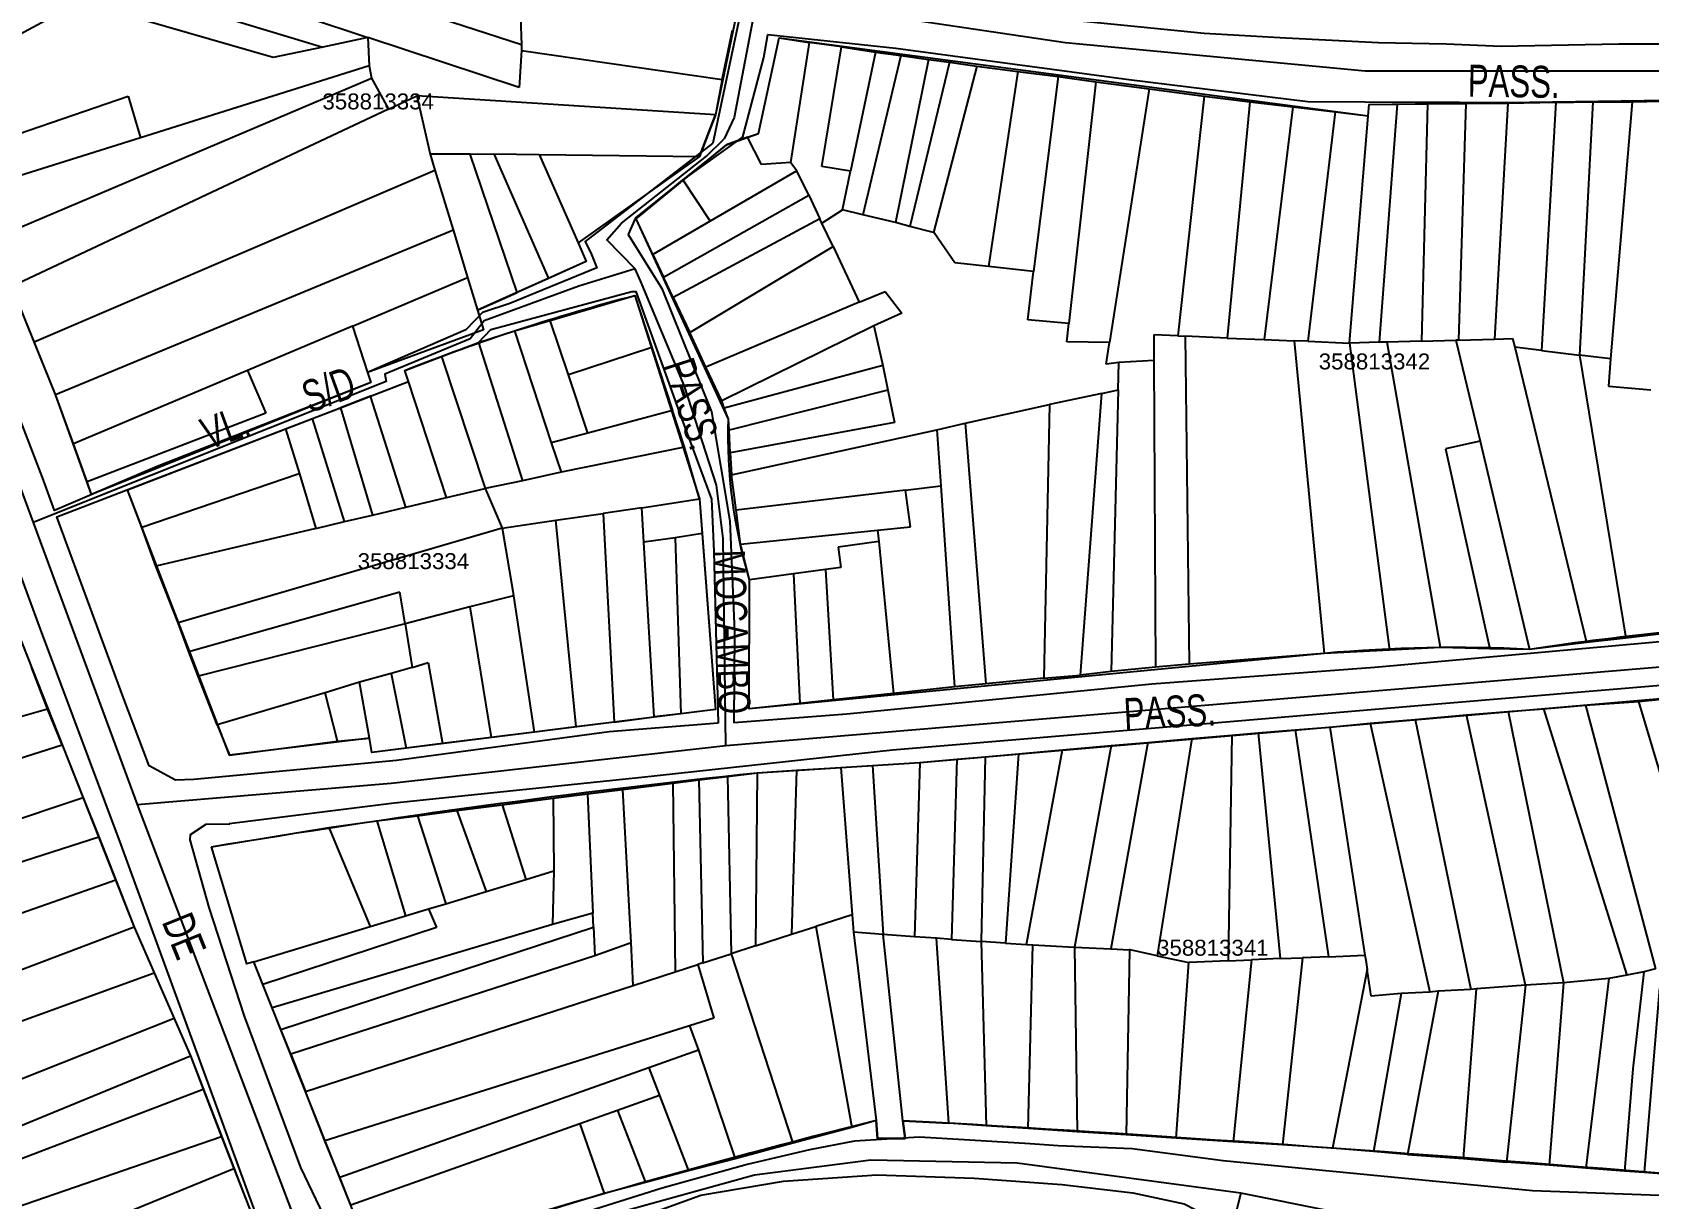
# Model space of a CAD drawing. Extents: x 201512 to 203323, y 4836571 to 4838029.
# Drawn here: x 202407.1 to 202609.8, y 4837665.1 to 4837811.4 of the extents above; entities that cross this region are included whole.
import ezdxf

# ---------------------------------------------------------------- set-up
doc = ezdxf.new("R2010")
doc.units = 0
doc.header["$LTSCALE"] = 1.5
doc.header["$MEASUREMENT"] = 0
for name, color, linetype in [('CD-MALHA-LOTES', 40, 'CONTINUOUS'), ('CD_TXT_QUADRA', 7, 'CONTINUOUS'), ('RU-QUADRAS', 6, 'CONTINUOUS'), ('SV-EIXO-RUA-N-PAV', 6, 'CONTINUOUS'), ('SV-EIXO-RUA-PAV', 20, 'CONTINUOUS'), ('SV-RUA-NAO-PAV-S-GUIA-C-GUIA', 7, 'CONTINUOUS'), ('SV-RUA-PAVIM-S-GUIA-C-GUIA', 7, 'CONTINUOUS'), ('SV-TXT-RUA-N-PAV-S-GUIA-C-GUIA', 7, 'CONTINUOUS'), ('SV-TXT-RUA-PAV-S-GUIA-C-GUIA', 7, 'CONTINUOUS')]:
    doc.layers.add(name, color=color, linetype=linetype)
doc.styles.add('ARIAL', font='arial.ttf')
doc.styles.add('MONOTXT', font='arial.ttf', dxfattribs={"height": 0.2})

msp = doc.modelspace()

# ---------------------------------------------------------------- linework, layer by layer
at = {"layer": 'CD-MALHA-LOTES', "linetype": 'Continuous'}
for p, q in [((202468.41, 4837809.82), (202420.22, 4837825.47)), ((202418.24, 4837821.02), (202449.12, 4837810.75)), ((202416.64, 4837817.66), (202443.51, 4837809.52)), ((202437.26, 4837808.22), (202413.04, 4837815.2)), ((202468.28, 4837813.26), (202468.41, 4837809.82)), ((202449.12, 4837810.75), (202443.51, 4837809.52)), ((202468.11, 4837804.45), (202449.12, 4837810.75)), ((202449.12, 4837810.75), (202449.3, 4837807.19)), ((202493.59, 4837805.48), (202494.87, 4837811.65)), ((202498.11, 4837798.71), (202500.7, 4837810.69)), ((202500.7, 4837810.69), (202504.5, 4837810.12)), ((202443.51, 4837809.52), (202437.26, 4837808.22)), ((202468.41, 4837809.11), (202468.11, 4837804.45)), ((202468.41, 4837809.82), (202468.41, 4837809.11)), ((202468.41, 4837809.11), (202493.59, 4837805.48)), ((202504.5, 4837810.12), (202502.12, 4837795.07)), ((202508.55, 4837809.56), (202504.5, 4837810.12)), ((202506.05, 4837794.54), (202508.55, 4837809.56)), ((202508.55, 4837809.56), (202512.78, 4837808.9)), ((202512.78, 4837808.9), (202509.66, 4837793.98)), ((202512.78, 4837808.9), (202515.96, 4837808.49)), ((202449.3, 4837807.19), (202420.64, 4837798.17)), ((202449.3, 4837807.19), (202449.6, 4837805.65)), ((202515.96, 4837808.49), (202511.23, 4837788.5)), ((202519.43, 4837807.99), (202515.32, 4837787.52)), ((202515.96, 4837808.49), (202519.43, 4837807.99)), ((202522.1, 4837807.66), (202517.09, 4837787.02)), ((202519.43, 4837807.99), (202522.1, 4837807.66)), ((202525.5, 4837807.14), (202520.06, 4837786.27)), ((202522.1, 4837807.66), (202525.5, 4837807.14)), ((202525.5, 4837807.14), (202530.66, 4837806.49)), ((202402.06, 4837785.48), (202449.6, 4837805.65)), ((202449.6, 4837805.65), (202451.71, 4837801.74)), ((202493.59, 4837805.48), (202492.74, 4837801.05)), ((202530.66, 4837806.49), (202526.96, 4837782)), ((202530.66, 4837806.49), (202535.7, 4837805.83)), ((202535.7, 4837805.83), (202532.6, 4837781.38)), ((202535.7, 4837805.83), (202540.43, 4837805.19)), ((202540.43, 4837805.19), (202537.06, 4837774.86)), ((202540.43, 4837805.19), (202547.1, 4837804.29)), ((202397.76, 4837796.07), (202419.06, 4837803.4)), ((202419.06, 4837803.4), (202420.64, 4837798.17)), ((202451.71, 4837801.74), (202455.28, 4837803.42)), ((202492.74, 4837801.05), (202455.28, 4837803.42)), ((202455.28, 4837803.42), (202456.94, 4837796.11)), ((202547.1, 4837804.29), (202542.14, 4837772.47)), ((202547.1, 4837804.29), (202554.01, 4837803.38)), ((202554.01, 4837803.38), (202550.73, 4837773.32)), ((202554.01, 4837803.38), (202559.75, 4837802.69)), ((202559.75, 4837802.69), (202556.91, 4837773.04)), ((202559.75, 4837802.69), (202565.14, 4837802.04)), ((202582.01, 4837802.42), (202586.82, 4837802.48)), ((202586.82, 4837802.48), (202585.93, 4837772.79)), ((202586.82, 4837802.48), (202592.09, 4837802.51)), ((202592.09, 4837802.51), (202590.41, 4837772.9)), ((202592.09, 4837802.51), (202598.1, 4837802.63)), ((202598.1, 4837802.63), (202596.34, 4837771.5)), ((202598.1, 4837802.63), (202602.75, 4837802.69)), ((202602.75, 4837802.69), (202601.09, 4837770.91)), ((202602.75, 4837802.69), (202607.69, 4837802.68)), ((202607.69, 4837802.68), (202604.99, 4837770.43)), ((202607.69, 4837802.68), (202613.22, 4837802.81)), ((202451.71, 4837801.74), (202404.49, 4837779.52)), ((202490.72, 4837795.8), (202492.74, 4837801.05)), ((202565.14, 4837802.04), (202561.55, 4837772.86)), ((202565.14, 4837802.04), (202570.44, 4837801.4)), ((202570.44, 4837801.4), (202567, 4837772.65)), ((202570.44, 4837801.4), (202574.57, 4837800.91)), ((202572.23, 4837772.41), (202574.57, 4837800.91)), ((202574.57, 4837800.91), (202574.7, 4837802.32)), ((202574.7, 4837802.32), (202578.24, 4837802.37)), ((202578.24, 4837802.37), (202575.95, 4837772.54)), ((202578.24, 4837802.37), (202582.01, 4837802.42)), ((202582.01, 4837802.42), (202581.27, 4837772.66)), ((202496.73, 4837798.22), (202498.11, 4837798.71)), ((202420.64, 4837798.17), (202399.57, 4837791.54)), ((202494.11, 4837797.29), (202488.65, 4837792.9)), ((202496.73, 4837798.22), (202494.11, 4837797.29)), ((202498.5, 4837794.82), (202496.73, 4837798.22)), ((202461.98, 4837796.1), (202456.94, 4837796.11)), ((202456.94, 4837796.11), (202457.53, 4837794.11)), ((202461.98, 4837796.1), (202464.94, 4837796.13)), ((202467.85, 4837778.75), (202461.98, 4837796.1)), ((202464.94, 4837796.13), (202470.63, 4837796.06)), ((202464.94, 4837796.13), (202471.78, 4837780.51)), ((202470.63, 4837796.06), (202490.72, 4837795.8)), ((202470.63, 4837796.06), (202475.5, 4837784.98)), ((202490.72, 4837795.8), (202475.5, 4837784.98)), ((202502.12, 4837795.07), (202498.5, 4837794.82)), ((202502.93, 4837794.03), (202502.12, 4837795.07)), ((202509.66, 4837793.98), (202506.05, 4837794.54)), ((202407.3, 4837772.55), (202457.53, 4837794.11)), ((202457.53, 4837794.11), (202459.82, 4837786.6)), ((202482.8, 4837787.98), (202488.65, 4837792.9)), ((202488.65, 4837792.9), (202492.07, 4837787.71)), ((202502.93, 4837794.03), (202492.07, 4837787.71)), ((202504.43, 4837790.95), (202502.93, 4837794.03)), ((202508.65, 4837789.12), (202509.66, 4837793.98)), ((202486.23, 4837780.69), (202504.43, 4837790.95)), ((202504.43, 4837790.95), (202505.81, 4837787.99)), ((202506.06, 4837787.45), (202508.65, 4837789.12)), ((202511.23, 4837788.5), (202508.65, 4837789.12)), ((202515.32, 4837787.52), (202511.23, 4837788.5)), ((202409.96, 4837765.95), (202459.45, 4837786.44)), ((202459.45, 4837786.44), (202459.82, 4837786.6)), ((202459.82, 4837786.6), (202461.64, 4837780.63)), ((202484.87, 4837783.51), (202482.8, 4837787.98)), ((202492.07, 4837787.71), (202484.87, 4837783.51)), ((202505.81, 4837787.99), (202487.44, 4837778.12)), ((202506.06, 4837787.45), (202505.81, 4837787.99)), ((202507.49, 4837784.52), (202506.06, 4837787.45)), ((202517.09, 4837787.02), (202515.32, 4837787.52)), ((202520.06, 4837786.27), (202517.09, 4837787.02)), ((202520.17, 4837786.24), (202520.06, 4837786.27)), ((202475.5, 4837784.98), (202476.52, 4837782.65)), ((202489.52, 4837773.72), (202507.49, 4837784.52)), ((202507.49, 4837784.52), (202510.76, 4837777.55)), ((202522.73, 4837782.48), (202520.17, 4837786.24)), ((202476.52, 4837782.65), (202471.78, 4837780.51)), ((202484.87, 4837783.51), (202486.23, 4837780.69)), ((202526.96, 4837782), (202522.73, 4837782.48)), ((202447.22, 4837774.53), (202461.64, 4837780.63)), ((202461.64, 4837780.63), (202462.88, 4837776.54)), ((202471.78, 4837780.51), (202467.85, 4837778.75)), ((202487.44, 4837778.12), (202486.23, 4837780.69)), ((202532.6, 4837781.38), (202526.96, 4837782)), ((202531.92, 4837775.31), (202532.6, 4837781.38)), ((202407.3, 4837772.55), (202404.49, 4837779.52)), ((202462.88, 4837776.54), (202467.85, 4837778.75)), ((202472.01, 4837775.26), (202482.62, 4837778.39)), ((202482.62, 4837778.39), (202484.77, 4837771.86)), ((202510.76, 4837777.55), (202514, 4837778.87)), ((202514, 4837778.87), (202516.11, 4837776.16)), ((202462.88, 4837776.54), (202463.63, 4837774.07)), ((202487.44, 4837778.12), (202489.52, 4837773.72)), ((202510.76, 4837777.55), (202491.52, 4837769.4)), ((202516.11, 4837776.16), (202512.61, 4837774.56)), ((202447.22, 4837774.53), (202434.04, 4837768.97)), ((202447.22, 4837774.53), (202449.09, 4837768.72)), ((202467.53, 4837773.95), (202472.01, 4837775.26)), ((202474.29, 4837768.41), (202472.01, 4837775.26)), ((202512.61, 4837774.56), (202493.52, 4837765.19)), ((202512.61, 4837774.56), (202513.7, 4837769.6)), ((202537.06, 4837774.86), (202531.92, 4837775.31)), ((202536.81, 4837772.56), (202537.06, 4837774.86)), ((202409.96, 4837765.95), (202407.3, 4837772.55)), ((202463.63, 4837774.07), (202449.09, 4837768.72)), ((202458.37, 4837770.73), (202463, 4837772.47)), ((202463, 4837772.47), (202467.53, 4837773.95)), ((202463, 4837772.47), (202468.52, 4837755.14)), ((202467.53, 4837773.95), (202472.14, 4837759.89)), ((202491.52, 4837769.4), (202489.52, 4837773.72)), ((202542.14, 4837772.47), (202536.81, 4837772.56)), ((202541.72, 4837769.77), (202542.14, 4837772.47)), ((202547.71, 4837773.45), (202547.72, 4837770.22)), ((202550.73, 4837773.32), (202547.71, 4837773.45)), ((202550.73, 4837773.32), (202551.62, 4837773.28)), ((202556.91, 4837773.04), (202551.62, 4837773.28)), ((202551.62, 4837773.28), (202552.12, 4837732.15)), ((202556.91, 4837773.04), (202561.55, 4837772.86)), ((202561.55, 4837772.86), (202565.31, 4837772.7)), ((202567, 4837772.65), (202565.31, 4837772.7)), ((202565.31, 4837772.7), (202569.08, 4837733.49)), ((202567, 4837772.65), (202572.23, 4837772.41)), ((202575.95, 4837772.54), (202572.23, 4837772.41)), ((202572.23, 4837772.41), (202577.27, 4837733.91)), ((202576.95, 4837772.53), (202575.95, 4837772.54)), ((202581.27, 4837772.66), (202576.95, 4837772.53)), ((202583.67, 4837734.22), (202576.95, 4837772.53)), ((202581.27, 4837772.66), (202585.56, 4837772.78)), ((202585.93, 4837772.79), (202585.56, 4837772.78)), ((202585.56, 4837772.78), (202588.63, 4837760.12)), ((202585.93, 4837772.79), (202590.41, 4837772.9)), ((202590.41, 4837772.9), (202592.7, 4837773)), ((202592.7, 4837773), (202592.97, 4837771.91)), ((202453.76, 4837768.99), (202458.37, 4837770.73)), ((202458.37, 4837770.73), (202463.84, 4837754.17)), ((202484.77, 4837771.86), (202474.29, 4837768.41)), ((202484.77, 4837771.86), (202487.35, 4837763.97)), ((202547.72, 4837770.22), (202543.33, 4837769.96)), ((202547.72, 4837770.22), (202547.92, 4837731.75)), ((202592.97, 4837771.91), (202601.96, 4837734.84)), ((202596.34, 4837771.5), (202592.97, 4837771.91)), ((202596.34, 4837771.5), (202601.09, 4837770.91)), ((202601.09, 4837770.91), (202606.88, 4837735.42)), ((202604.99, 4837770.43), (202601.09, 4837770.91)), ((202604.99, 4837770.43), (202604.71, 4837766.99)), ((202434.04, 4837768.97), (202412.21, 4837759.77)), ((202434.04, 4837768.97), (202436.36, 4837763.64)), ((202449.09, 4837768.72), (202449.5, 4837767.46)), ((202454.22, 4837767.6), (202453.76, 4837768.99)), ((202476.71, 4837761.11), (202474.29, 4837768.41)), ((202493.52, 4837765.19), (202491.52, 4837769.4)), ((202513.7, 4837769.6), (202493.81, 4837764.27)), ((202513.7, 4837769.6), (202514.34, 4837766.5)), ((202543.33, 4837769.96), (202541.72, 4837769.77)), ((202543.24, 4837766.55), (202543.33, 4837769.96)), ((202449.5, 4837767.46), (202422.7, 4837756.95)), ((202449.47, 4837765.77), (202454.22, 4837767.6)), ((202459.01, 4837753.03), (202454.22, 4837767.6)), ((202514.34, 4837766.5), (202494.43, 4837761.48)), ((202514.34, 4837766.5), (202515.2, 4837762.46)), ((202541.2, 4837766.1), (202534.62, 4837764.69)), ((202538.49, 4837730.76), (202541.2, 4837766.1)), ((202541.2, 4837766.1), (202543.24, 4837766.55)), ((202543.24, 4837766.55), (202542.37, 4837731.21)), ((202604.71, 4837766.99), (202610.02, 4837766.56)), ((202412.21, 4837759.77), (202409.96, 4837765.95)), ((202442.2, 4837762.96), (202445.69, 4837764.31)), ((202449.47, 4837765.77), (202445.69, 4837764.31)), ((202445.69, 4837764.31), (202449.73, 4837750.84)), ((202453.89, 4837751.82), (202449.47, 4837765.77)), ((202487.35, 4837763.97), (202476.71, 4837761.11)), ((202488.86, 4837759.36), (202487.35, 4837763.97)), ((202493.81, 4837764.27), (202493.52, 4837765.19)), ((202494.36, 4837762.89), (202493.81, 4837764.27)), ((202524.03, 4837762.36), (202534.62, 4837764.69)), ((202534.62, 4837764.69), (202533.93, 4837730.4)), ((202436.36, 4837763.64), (202413.92, 4837755.02)), ((202438.82, 4837761.66), (202442.2, 4837762.96)), ((202446.23, 4837750.02), (202442.2, 4837762.96)), ((202494.43, 4837761.48), (202494.36, 4837762.89)), ((202515.2, 4837762.46), (202494.56, 4837758.65)), ((202520.49, 4837761.54), (202524.03, 4837762.36)), ((202524.03, 4837762.36), (202526.64, 4837729.69)), ((202418.98, 4837754.01), (202438.82, 4837761.66)), ((202438.82, 4837761.66), (202440.55, 4837756)), ((202476.71, 4837761.11), (202472.14, 4837759.89)), ((202494.56, 4837758.65), (202494.43, 4837761.48)), ((202494.74, 4837755.87), (202520.49, 4837761.54)), ((202520.49, 4837761.54), (202521.01, 4837754.49)), ((202588.63, 4837760.12), (202584.27, 4837759.15)), ((202588.63, 4837760.12), (202594.82, 4837734)), ((202413.92, 4837755.02), (202412.21, 4837759.77)), ((202472.14, 4837759.89), (202473.38, 4837756.23)), ((202488.86, 4837759.36), (202473.38, 4837756.23)), ((202490.74, 4837752.87), (202488.86, 4837759.36)), ((202494.56, 4837758.65), (202494.74, 4837755.87)), ((202584.27, 4837759.15), (202589.82, 4837734.08)), ((202422.7, 4837756.95), (202414.5, 4837753.41)), ((202440.42, 4837755.96), (202420.8, 4837749.27)), ((202440.55, 4837756), (202440.42, 4837755.96)), ((202440.55, 4837756), (202442.61, 4837749.16)), ((202473.38, 4837756.23), (202468.52, 4837755.14)), ((202495.31, 4837751.44), (202494.74, 4837755.87)), ((202414.5, 4837753.41), (202413.92, 4837755.02)), ((202420.8, 4837749.27), (202418.98, 4837754.01)), ((202459.01, 4837753.03), (202463.84, 4837754.17)), ((202468.52, 4837755.14), (202463.84, 4837754.17)), ((202463.84, 4837754.17), (202466, 4837749.21)), ((202516.56, 4837753.96), (202495.31, 4837751.44)), ((202516.56, 4837753.96), (202521.01, 4837754.49)), ((202517.17, 4837749.37), (202516.56, 4837753.96)), ((202521.01, 4837754.49), (202522.7, 4837729.28)), ((202449.73, 4837750.84), (202453.89, 4837751.82)), ((202453.89, 4837751.82), (202459.01, 4837753.03)), ((202483.49, 4837751.76), (202490.74, 4837752.87)), ((202490.74, 4837752.87), (202491.05, 4837748.52)), ((202442.61, 4837749.16), (202446.23, 4837750.02)), ((202446.23, 4837750.02), (202449.73, 4837750.84)), ((202466, 4837749.21), (202472.7, 4837750.2)), ((202472.7, 4837750.2), (202478.66, 4837751.05)), ((202475.26, 4837724.29), (202472.7, 4837750.2)), ((202483.49, 4837751.76), (202478.66, 4837751.05)), ((202478.66, 4837751.05), (202480.01, 4837724.88)), ((202483.74, 4837747.45), (202483.49, 4837751.76)), ((202495.86, 4837747.19), (202495.31, 4837751.44)), ((202422.55, 4837744.43), (202420.8, 4837749.27)), ((202442.61, 4837749.16), (202422.55, 4837744.43)), ((202466, 4837749.21), (202425.35, 4837737.31)), ((202466, 4837749.21), (202467.3, 4837741.31)), ((202487.69, 4837747.99), (202483.74, 4837747.45)), ((202491.05, 4837748.52), (202487.69, 4837747.99)), ((202487.69, 4837747.99), (202488.37, 4837725.93)), ((202491.05, 4837748.52), (202492.74, 4837726.47)), ((202495.86, 4837747.19), (202513.06, 4837748.96)), ((202513.06, 4837748.96), (202517.17, 4837749.37)), ((202513.06, 4837748.96), (202513.22, 4837747.53)), ((202485.03, 4837725.52), (202483.74, 4837747.45)), ((202497, 4837742.74), (202495.86, 4837747.19)), ((202513.22, 4837747.53), (202508.13, 4837746.8)), ((202508.13, 4837746.8), (202508.47, 4837744.27)), ((202513.22, 4837747.53), (202515.04, 4837728.47)), ((202425.35, 4837737.31), (202422.55, 4837744.43)), ((202506.54, 4837744.02), (202502.51, 4837743.48)), ((202508.47, 4837744.27), (202506.54, 4837744.02)), ((202506.54, 4837744.02), (202507.5, 4837727.67)), ((202496.96, 4837726.56), (202497, 4837742.74)), ((202502.51, 4837743.48), (202497, 4837742.74)), ((202502.51, 4837743.48), (202503.31, 4837727.23)), ((202453.15, 4837741.19), (202426.68, 4837733.71)), ((202453.8, 4837737.22), (202453.15, 4837741.19)), ((202467.39, 4837740.73), (202461.92, 4837739.34)), ((202467.3, 4837741.31), (202467.39, 4837740.73)), ((202467.39, 4837740.73), (202470, 4837723.63)), ((202461.92, 4837739.34), (202453.8, 4837737.22)), ((202461.92, 4837739.34), (202464.6, 4837722.94)), ((202426.68, 4837733.71), (202425.35, 4837737.31)), ((202453.8, 4837737.22), (202427.87, 4837730.65)), ((202453.8, 4837737.22), (202454.7, 4837731.74)), ((202613.14, 4837736.15), (202606.88, 4837735.42)), ((202427.87, 4837730.65), (202426.68, 4837733.71)), ((202577.27, 4837733.91), (202569.08, 4837733.49)), ((202583.67, 4837734.22), (202577.27, 4837733.91)), ((202589.82, 4837734.08), (202583.67, 4837734.22)), ((202594.82, 4837734), (202589.82, 4837734.08)), ((202601.96, 4837734.84), (202594.82, 4837734)), ((202606.88, 4837735.42), (202601.96, 4837734.84)), ((202408.96, 4837726.52), (202406.94, 4837731.75)), ((202454.7, 4837731.74), (202452.07, 4837730.99)), ((202454.7, 4837731.74), (202456.69, 4837732.36)), ((202456.69, 4837732.36), (202458.52, 4837722.21)), ((202547.92, 4837731.75), (202542.37, 4837731.21)), ((202552.12, 4837732.15), (202547.92, 4837731.75)), ((202569.08, 4837733.49), (202552.12, 4837732.15)), ((202430.25, 4837724.53), (202427.87, 4837730.65)), ((202448.11, 4837729.88), (202443.8, 4837728.53)), ((202452.07, 4837730.99), (202448.11, 4837729.88)), ((202449.34, 4837722.85), (202448.11, 4837729.88)), ((202452.07, 4837730.99), (202453.94, 4837721.62)), ((202526.64, 4837729.69), (202522.7, 4837729.28)), ((202533.93, 4837730.4), (202526.64, 4837729.69)), ((202533.93, 4837730.4), (202538.49, 4837730.76)), ((202542.37, 4837731.21), (202538.49, 4837730.76)), ((202443.8, 4837728.53), (202430.25, 4837724.53)), ((202445.33, 4837722.48), (202443.8, 4837728.53)), ((202507.5, 4837727.67), (202503.31, 4837727.23)), ((202515.04, 4837728.47), (202507.5, 4837727.67)), ((202522.7, 4837729.28), (202515.04, 4837728.47)), ((202608.47, 4837727.46), (202615.68, 4837728.18)), ((202382.08, 4837718.86), (202408.96, 4837726.52)), ((202410.8, 4837722.04), (202408.96, 4837726.52)), ((202480.01, 4837724.88), (202485.03, 4837725.52)), ((202488.37, 4837725.93), (202485.03, 4837725.52)), ((202492.74, 4837726.47), (202488.37, 4837725.93)), ((202503.31, 4837727.23), (202496.96, 4837726.56)), ((202580.46, 4837725.22), (202586.92, 4837725.77)), ((202586.92, 4837725.77), (202592.13, 4837726.22)), ((202594.3, 4837691.89), (202586.92, 4837725.77)), ((202592.13, 4837726.22), (202596.57, 4837726.52)), ((202592.13, 4837726.22), (202599.08, 4837692.16)), ((202596.57, 4837726.52), (202601.85, 4837726.98)), ((202596.57, 4837726.52), (202607.01, 4837693.14)), ((202601.85, 4837726.98), (202608.47, 4837727.46)), ((202601.85, 4837726.98), (202610.63, 4837693.95)), ((202608.47, 4837727.46), (202618.11, 4837695.12)), ((202430.25, 4837724.53), (202431.77, 4837720.74)), ((202470, 4837723.63), (202464.6, 4837722.94)), ((202475.26, 4837724.29), (202470, 4837723.63)), ((202480.01, 4837724.88), (202475.26, 4837724.29)), ((202557.49, 4837723.24), (202560.77, 4837723.52)), ((202560.77, 4837723.52), (202565.41, 4837723.89)), ((202560.77, 4837723.52), (202563.55, 4837695.23)), ((202565.41, 4837723.89), (202569.78, 4837724.26)), ((202565.41, 4837723.89), (202569.59, 4837695.43)), ((202569.78, 4837724.26), (202574.84, 4837724.73)), ((202569.78, 4837724.26), (202574.18, 4837695.64)), ((202574.84, 4837724.73), (202580.46, 4837725.22)), ((202574.84, 4837724.73), (202582.31, 4837691.01)), ((202580.46, 4837725.22), (202587.46, 4837691.36)), ((202384.23, 4837713.59), (202410.8, 4837722.04)), ((202410.8, 4837722.04), (202413.43, 4837715.36)), ((202431.77, 4837720.74), (202445.33, 4837722.48)), ((202445.33, 4837722.48), (202449.34, 4837722.85)), ((202449.65, 4837721.06), (202449.34, 4837722.85)), ((202453.94, 4837721.62), (202449.65, 4837721.06)), ((202458.52, 4837722.21), (202453.94, 4837721.62)), ((202464.6, 4837722.94), (202458.52, 4837722.21)), ((202536.24, 4837721.39), (202542.37, 4837721.93)), ((202542.37, 4837721.93), (202537.77, 4837696.65)), ((202546.97, 4837722.33), (202542.31, 4837696.43)), ((202542.37, 4837721.93), (202546.97, 4837722.33)), ((202546.97, 4837722.33), (202552.45, 4837722.81)), ((202552.45, 4837722.81), (202548.11, 4837695.58)), ((202552.45, 4837722.81), (202557.49, 4837723.24)), ((202557.49, 4837723.24), (202557.02, 4837694.94)), ((202508.47, 4837719.19), (202512.42, 4837719.44)), ((202512.42, 4837719.44), (202518.35, 4837719.82)), ((202512.42, 4837719.44), (202513.76, 4837698.25)), ((202518.35, 4837719.82), (202517.71, 4837697.96)), ((202518.35, 4837719.82), (202522.98, 4837720.23)), ((202522.98, 4837720.23), (202522.35, 4837697.62)), ((202522.98, 4837720.23), (202526.57, 4837720.54)), ((202526.57, 4837720.54), (202526.05, 4837697.38)), ((202526.57, 4837720.54), (202530.73, 4837720.91)), ((202530.73, 4837720.91), (202529.09, 4837697.17)), ((202530.73, 4837720.91), (202536.24, 4837721.39)), ((202531.73, 4837697), (202536.24, 4837721.39)), ((202487.38, 4837717.22), (202490.63, 4837717.62)), ((202490.63, 4837717.62), (202494.24, 4837718.06)), ((202490.63, 4837717.62), (202491.15, 4837694.67)), ((202494.24, 4837718.06), (202497.94, 4837718.52)), ((202494.24, 4837718.06), (202494.71, 4837695.82)), ((202497.94, 4837718.52), (202497.77, 4837696.81)), ((202497.94, 4837718.52), (202502.89, 4837718.84)), ((202502.89, 4837718.84), (202502.28, 4837698.27)), ((202502.89, 4837718.84), (202508.47, 4837719.19)), ((202508.47, 4837719.19), (202509.89, 4837700.72)), ((202413.43, 4837715.36), (202383.95, 4837705.6)), ((202413.43, 4837715.36), (202415.39, 4837710.47)), ((202465.99, 4837714.52), (202472.39, 4837715.33)), ((202472.39, 4837715.33), (202476.7, 4837715.86)), ((202472.39, 4837715.33), (202472.48, 4837706.21)), ((202476.7, 4837715.86), (202481.13, 4837716.44)), ((202476.7, 4837715.86), (202477.35, 4837700.93)), ((202481.13, 4837716.44), (202487.38, 4837717.22)), ((202482.18, 4837697.19), (202481.13, 4837716.44)), ((202487.38, 4837717.22), (202487.67, 4837693.54)), ((202455.38, 4837713.1), (202460.3, 4837713.79)), ((202460.3, 4837713.79), (202465.99, 4837714.52)), ((202460.3, 4837713.79), (202463.96, 4837703.63)), ((202465.99, 4837714.52), (202468.95, 4837705.14)), ((202429.52, 4837709.24), (202444.23, 4837711.65)), ((202444.23, 4837711.65), (202450.27, 4837712.51)), ((202444.23, 4837711.65), (202449.43, 4837699.23)), ((202450.27, 4837712.51), (202455.38, 4837713.1)), ((202450.27, 4837712.51), (202453.86, 4837700.57)), ((202455.38, 4837713.1), (202458.9, 4837702.09)), ((202385.69, 4837700.93), (202415.39, 4837710.47)), ((202415.39, 4837710.47), (202417.53, 4837705.04)), ((202433.98, 4837694.55), (202429.52, 4837709.24)), ((202468.95, 4837705.14), (202472.48, 4837706.21)), ((202472.48, 4837706.21), (202472.31, 4837699.51)), ((202417.53, 4837705.04), (202378.51, 4837691.35)), ((202417.53, 4837705.04), (202419.85, 4837699.14)), ((202458.9, 4837702.09), (202463.96, 4837703.63)), ((202463.96, 4837703.63), (202468.95, 4837705.14)), ((202453.86, 4837700.57), (202456.76, 4837701.45)), ((202456.76, 4837701.45), (202458.9, 4837702.09)), ((202456.76, 4837701.45), (202457.75, 4837699.1)), ((202419.85, 4837699.14), (202383.82, 4837685.53)), ((202419.85, 4837699.14), (202422.33, 4837693.43)), ((202434.83, 4837694.81), (202449.43, 4837699.23)), ((202457.75, 4837699.1), (202435.97, 4837691.98)), ((202472.31, 4837699.51), (202437.15, 4837689.06)), ((202438.23, 4837686.32), (202477.43, 4837699.16)), ((202449.43, 4837699.23), (202453.86, 4837700.57)), ((202477.35, 4837700.93), (202472.31, 4837699.51)), ((202477.43, 4837699.16), (202477.35, 4837700.93)), ((202477.43, 4837699.16), (202477.59, 4837695.55)), ((202502.28, 4837698.27), (202505.32, 4837699.25)), ((202509.89, 4837700.72), (202505.32, 4837699.25)), ((202505.32, 4837699.25), (202509.82, 4837674.04)), ((202509.89, 4837700.72), (202510.03, 4837698.52)), ((202482.18, 4837697.19), (202477.59, 4837695.55)), ((202482.43, 4837691.85), (202482.18, 4837697.19)), ((202497.77, 4837696.81), (202502.28, 4837698.27)), ((202510.03, 4837698.52), (202512.89, 4837674.91)), ((202513.76, 4837698.25), (202510.03, 4837698.52)), ((202516.23, 4837674.88), (202513.76, 4837698.25)), ((202517.71, 4837697.96), (202513.76, 4837698.25)), ((202520.47, 4837697.78), (202517.71, 4837697.96)), ((202521.98, 4837674.58), (202520.47, 4837697.78)), ((202522.35, 4837697.62), (202520.47, 4837697.78)), ((202522.35, 4837697.62), (202526.05, 4837697.38)), ((202526.05, 4837697.38), (202526.67, 4837674.26)), ((202529.09, 4837697.17), (202526.05, 4837697.38)), ((202529.09, 4837697.17), (202531.73, 4837697)), ((202477.59, 4837695.55), (202439.47, 4837683.22)), ((202491.15, 4837694.67), (202494.71, 4837695.82)), ((202497.77, 4837696.81), (202494.71, 4837695.82)), ((202494.71, 4837695.82), (202502.44, 4837672.08)), ((202531.73, 4837697), (202532.55, 4837696.96)), ((202531.96, 4837673.89), (202532.55, 4837696.96)), ((202532.55, 4837696.96), (202537.77, 4837696.65)), ((202537.77, 4837696.65), (202538.07, 4837673.49)), ((202537.77, 4837696.65), (202542.31, 4837696.43)), ((202542.31, 4837696.43), (202544.65, 4837696.32)), ((202544.65, 4837696.32), (202544.22, 4837673.1)), ((202544.75, 4837696.3), (202544.65, 4837696.32)), ((202548.11, 4837695.58), (202544.75, 4837696.3)), ((202548.11, 4837695.58), (202552.11, 4837694.73)), ((202557.02, 4837694.94), (202559.97, 4837695.07)), ((202559.97, 4837695.07), (202557.66, 4837672.25)), ((202563.55, 4837695.23), (202559.97, 4837695.07)), ((202563.55, 4837695.23), (202566.34, 4837695.32)), ((202566.34, 4837695.32), (202563.83, 4837671.84)), ((202569.59, 4837695.43), (202566.34, 4837695.32)), ((202569.59, 4837695.43), (202574.18, 4837695.64)), ((202574.18, 4837695.64), (202574.28, 4837695.02)), ((202388.26, 4837681.1), (202422.33, 4837693.43)), ((202422.33, 4837693.43), (202424.85, 4837687.69)), ((202434.83, 4837694.81), (202433.98, 4837694.55)), ((202435.97, 4837691.98), (202434.83, 4837694.81)), ((202482.43, 4837691.85), (202487.67, 4837693.54)), ((202487.67, 4837693.54), (202490.52, 4837694.46)), ((202491.15, 4837694.67), (202490.52, 4837694.46)), ((202490.52, 4837694.46), (202492.52, 4837687.75)), ((202550.51, 4837672.7), (202552.11, 4837694.73)), ((202557.02, 4837694.94), (202552.11, 4837694.73)), ((202574.46, 4837693.85), (202570.12, 4837671.44)), ((202574.28, 4837695.02), (202574.46, 4837693.85)), ((202574.98, 4837690.49), (202574.46, 4837693.85)), ((202607.01, 4837693.14), (202604.77, 4837692.71)), ((202609.15, 4837693.55), (202607.01, 4837693.14)), ((202609.15, 4837693.55), (202607.76, 4837681.39)), ((202610.63, 4837693.95), (202609.15, 4837693.55)), ((202437.15, 4837689.06), (202435.97, 4837691.98)), ((202441.3, 4837678.56), (202482.43, 4837691.85)), ((202582.31, 4837691.01), (202578.71, 4837690.83)), ((202583.38, 4837691.14), (202579.52, 4837670.66)), ((202583.38, 4837691.14), (202582.31, 4837691.01)), ((202587.46, 4837691.36), (202583.38, 4837691.14)), ((202586.53, 4837670.13), (202588.16, 4837691.41)), ((202588.16, 4837691.41), (202587.46, 4837691.36)), ((202594.3, 4837691.89), (202588.16, 4837691.41)), ((202594.3, 4837691.89), (202591.95, 4837669.69)), ((202599.08, 4837692.16), (202594.3, 4837691.89)), ((202599.08, 4837692.16), (202597.29, 4837669.29)), ((202604.77, 4837692.71), (202599.08, 4837692.16)), ((202604.77, 4837692.71), (202601.89, 4837668.93)), ((202611.13, 4837691.56), (202609.21, 4837668.38)), ((202438.23, 4837686.32), (202437.15, 4837689.06)), ((202578.71, 4837690.83), (202574.98, 4837690.49)), ((202578.71, 4837690.83), (202575.24, 4837671.03)), ((202424.85, 4837687.69), (202388.55, 4837673.32)), ((202424.85, 4837687.69), (202426.88, 4837683.02)), ((202492.52, 4837687.75), (202489.48, 4837686.79)), ((202439.47, 4837683.22), (202438.23, 4837686.32)), ((202489.48, 4837686.79), (202443.74, 4837672.36)), ((202489.48, 4837686.79), (202490.59, 4837683.74)), ((202392.85, 4837668.99), (202426.88, 4837683.02)), ((202426.88, 4837683.02), (202428.47, 4837678.84)), ((202439.47, 4837683.22), (202441.3, 4837678.56)), ((202490.59, 4837683.74), (202484.37, 4837681.53)), ((202490.59, 4837683.74), (202495.22, 4837670.09)), ((202484.37, 4837681.53), (202445.62, 4837667.77)), ((202484.37, 4837681.53), (202485.71, 4837678.04)), ((202607.76, 4837681.39), (202606.72, 4837668.57)), ((202386.87, 4837662.98), (202428.47, 4837678.84)), ((202428.47, 4837678.84), (202430.77, 4837672.87)), ((202443.74, 4837672.36), (202441.3, 4837678.56)), ((202485.71, 4837678.04), (202480.44, 4837676.17)), ((202485.71, 4837678.04), (202489.34, 4837668.58)), ((202480.44, 4837676.17), (202475.71, 4837674.49)), ((202480.44, 4837676.17), (202483.94, 4837667.12)), ((202512.89, 4837674.91), (202509.82, 4837674.04)), ((202512.89, 4837674.91), (202513.06, 4837672.65)), ((202516.23, 4837674.88), (202521.98, 4837674.58)), ((202516.54, 4837672.65), (202516.23, 4837674.88)), ((202430.77, 4837672.87), (202385.2, 4837657.18)), ((202430.77, 4837672.87), (202432.34, 4837668.88)), ((202475.71, 4837674.49), (202447, 4837664.3)), ((202475.71, 4837674.49), (202478.79, 4837665.74)), ((202509.82, 4837674.04), (202502.44, 4837672.08)), ((202526.67, 4837674.26), (202521.98, 4837674.58)), ((202531.96, 4837673.89), (202526.67, 4837674.26)), ((202538.07, 4837673.49), (202531.96, 4837673.89)), ((202544.22, 4837673.1), (202538.07, 4837673.49)), ((202550.51, 4837672.7), (202544.22, 4837673.1)), ((202445.62, 4837667.77), (202443.74, 4837672.36)), ((202502.44, 4837672.08), (202495.22, 4837670.09)), ((202513.06, 4837672.65), (202516.54, 4837672.65)), ((202557.66, 4837672.25), (202550.51, 4837672.7)), ((202563.83, 4837671.84), (202557.66, 4837672.25)), ((202570.12, 4837671.44), (202563.83, 4837671.84)), ((202575.24, 4837671.03), (202570.12, 4837671.44)), ((202579.52, 4837670.66), (202575.24, 4837671.03)), ((202386.35, 4837650.11), (202432.34, 4837668.88)), ((202432.34, 4837668.88), (202433.85, 4837665.04)), ((202495.22, 4837670.09), (202489.34, 4837668.58)), ((202579.52, 4837670.66), (202586.53, 4837670.13)), ((202586.53, 4837670.13), (202591.95, 4837669.69)), ((202597.29, 4837669.29), (202591.95, 4837669.69)), ((202601.89, 4837668.93), (202597.29, 4837669.29)), ((202606.72, 4837668.57), (202601.89, 4837668.93)), ((202447, 4837664.3), (202445.62, 4837667.77)), ((202483.94, 4837667.12), (202478.79, 4837665.74)), ((202489.34, 4837668.58), (202483.94, 4837667.12)), ((202609.21, 4837668.38), (202606.72, 4837668.57)), ((202613.6, 4837668.05), (202609.21, 4837668.38)), ((202478.79, 4837665.74), (202449.87, 4837657))]:
    msp.add_line(p, q, dxfattribs=at)
msp.add_point((202544.65, 4837696.32), dxfattribs=at)
at = {"layer": 'RU-QUADRAS', "color": 6, "linetype": 'Continuous'}
msp.add_lwpolyline([(202394.13, 4837805.06), (202413.04, 4837815.2), (202416.57, 4837817.53), (202434.96, 4837857.91), (202471.63, 4837842.97), (202468.18, 4837834.38), (202489.69, 4837829.57), (202498.11, 4837827.01), (202492.74, 4837801.05), (202490.72, 4837795.8), (202475.5, 4837784.98), (202476.52, 4837782.65), (202462.88, 4837776.54), (202463.63, 4837774.07), (202449.09, 4837768.72), (202449.5, 4837767.46), (202414.5, 4837753.41), (202409.96, 4837765.95)], close=True, dxfattribs=at)
for points in [[(202482.8, 4837787.98), (202494.11, 4837797.29), (202498.11, 4837798.71), (202500.7, 4837810.69), (202574.57, 4837800.91), (202574.7, 4837802.32), (202658.05, 4837803.53), (202658.6, 4837793.44), (202661.22, 4837793.5), (202661.49, 4837787.07), (202662.89, 4837787.18), (202663.42, 4837774.51), (202665.28, 4837774.62), (202666.69, 4837741.68), (202631.23, 4837738.92), (202631.33, 4837737.67, 0.0233528194), (202594.82, 4837734, 0.0348746093), (202569.08, 4837733.49), (202496.96, 4837726.56), (202497, 4837742.74, -0.0806792007), (202494.36, 4837762.89)], [(202418.98, 4837754.01), (202454.22, 4837767.6), (202453.76, 4837768.99, -0.0297970676), (202482.62, 4837778.39), (202490.74, 4837752.87), (202492.74, 4837726.47), (202449.65, 4837721.06), (202449.34, 4837722.85), (202431.77, 4837720.74)], [(202429.52, 4837709.24, -0.0154469672), (202497.94, 4837718.52), (202518.35, 4837719.82), (202640.8, 4837730.39), (202666.27, 4837734.21), (202670.16, 4837682.19), (202672.53, 4837682.47), (202673.39, 4837665.89), (202644.4, 4837665), (202619.06, 4837666.64), (202619.12, 4837667.63, 0.006232487), (202521.98, 4837674.58), (202516.23, 4837674.88), (202516.54, 4837672.65), (202513.06, 4837672.65), (202512.89, 4837674.91, 0.0153940121), (202449.87, 4837657), (202434.83, 4837694.81), (202433.98, 4837694.55)]]:
    msp.add_lwpolyline(points, format="xyb", close=True, dxfattribs=at)
msp.add_lwpolyline([(202263.33, 4837661.78), (202222.94, 4837689.24), (202206.1, 4837705.06), (202228.84, 4837720.85), (202229.51, 4837719.87), (202257.73, 4837736.07), (202318.51, 4837772.48), (202339.09, 4837785.66), (202350.76, 4837791.41), (202357.98, 4837797.88), (202378.46, 4837806.94), (202382.7, 4837796.63), (202381.48, 4837796.13), (202419.85, 4837699.14), (202426.88, 4837683.02), (202449.36, 4837624.91)], dxfattribs=at)
at = {"layer": 'SV-EIXO-RUA-N-PAV'}
for points in [[(202318.403414, 4837987.170784), (202329.840309, 4837955.371082), (202332.602164, 4837947.688995), (202336.650892, 4837934.343191), (202349.475616, 4837902.719963), (202366.287344, 4837858.545084), (202372.159797, 4837843.577509), (202379.947348, 4837820.982643), (202383.237862, 4837812.427305), (202386.285706, 4837806.447419), (202407.18339, 4837749.90928), (202420.216935, 4837714.529516), (202444.178741, 4837651.465948), (202453.714551, 4837625.063962), (202464.669566, 4837593.917476)], [(202482.650484, 4837781.733237), (202479.095132, 4837785.355975), (202480.957455, 4837787.469211), (202491.599172, 4837795.855552), (202493.81016, 4837798.049197)], [(202494.039264, 4837721.942139), (202493.7043, 4837747.901859), (202492.86689, 4837754.601142), (202488.84732, 4837766.994815), (202483.320412, 4837780.225898), (202482.650484, 4837781.733237), (202475.616237, 4837779.55597), (202463.72501, 4837775.201436), (202461.970107, 4837772.960352), (202451.252975, 4837768.525677), (202451.437753, 4837767.601786), (202407.18339, 4837749.90928)], [(202682.501443, 4837663.717927), (202663.833263, 4837662.056417), (202636.50337, 4837660.558888), (202612.917298, 4837659.435742), (202591.9519, 4837660.93327), (202569.863356, 4837663.553945), (202558.631893, 4837665.800237), (202530.553236, 4837669.544058), (202512.208513, 4837669.918441), (202497.607611, 4837668.04653), (202477.390978, 4837662.430799), (202444.178741, 4837651.465948)], [(202558.631893, 4837665.800237), (202554.858678, 4837650.849223), (202552.160111, 4837638.19969), (202550.979488, 4837625.550156), (202550.642167, 4837613.912586), (202550.979556, 4837593.915987)]]:
    msp.add_lwpolyline(points, dxfattribs=at)
at = {"layer": 'SV-EIXO-RUA-PAV'}
for points in [[(202499.943266, 4837825.738142), (202497.942791, 4837815.901208), (202495.073052, 4837800.723556), (202493.81016, 4837798.049197)], [(202497.942791, 4837815.901208), (202536.613873, 4837810.123247), (202574.206123, 4837806.561876), (202624.065317, 4837806.561876), (202671.473062, 4837807.434692)], [(202420.216935, 4837714.529516), (202452.053241, 4837717.233759), (202494.039264, 4837721.942139), (202676.694467, 4837737.312995)]]:
    msp.add_lwpolyline(points, dxfattribs=at)
at = {"layer": 'SV-RUA-NAO-PAV-S-GUIA-C-GUIA'}
for points in [[(202318.401572, 4837775.02087), (202328.192949, 4837780.432709), (202353.020967, 4837795.941793), (202370.467843, 4837805.393034), (202380.581093, 4837808.336252), (202382.423643, 4837807.076235), (202387.880485, 4837790.398939), (202397.53822, 4837764.999877), (202408.028943, 4837736.546741), (202418.177463, 4837709.495251), (202436.545431, 4837659.102322), (202440.9265, 4837646.780212), (202441.026468, 4837646.779656)], [(202492.38919, 4837797.466432), (202476.382801, 4837785.155709), (202477.166896, 4837783.503645), (202477.857617, 4837781.850106), (202466.936114, 4837777.361666), (202463.510814, 4837776.249695), (202461.415772, 4837774.069021), (202449.09, 4837768.72), (202449.5, 4837767.46), (202422.7, 4837756.95), (202409.85715, 4837751.405648), (202408.333168, 4837755.541573), (202398.180533, 4837781.843223)], [(202496.142661, 4837798.295406), (202488.65, 4837792.9), (202482.69, 4837788.11), (202481.779428, 4837786.027531), (202485.991024, 4837779.255348), (202492.254198, 4837763.773349), (202494.528252, 4837750.063211), (202495.102024, 4837736.212555), (202495.039176, 4837724.764999)], [(202425.020031, 4837717.605713), (202421.730688, 4837719.373683), (202418.429783, 4837728.140436), (202410.151806, 4837750.605984), (202438.82, 4837761.66), (202442.2, 4837762.96), (202445.69, 4837764.31), (202449.47, 4837765.77), (202454.22, 4837767.6), (202453.76, 4837768.99), (202458.37, 4837770.73), (202463, 4837772.47), (202464.569024, 4837774.125423), (202482.240023, 4837778.876278), (202482.739864, 4837778.873498), (202488.402131, 4837763.194878), (202492.244079, 4837752.825409), (202492.508031, 4837746.275139), (202493.089522, 4837724.725849)], [(202614.521457, 4837665.360071), (202595.187782, 4837666.103051), (202576.159913, 4837667.9435), (202556.382813, 4837669.837528), (202544.998256, 4837671.341259), (202535.706307, 4837671.73591), (202532.209982, 4837672.002598), (202524.617184, 4837672.438975), (202518.273287, 4837672.819354), (202510.175632, 4837672.309083), (202504.523357, 4837671.237499), (202496.718134, 4837669.377103), (202486.058787, 4837666.431576), (202467.087995, 4837660.429251), (202456.775687, 4837656.982522), (202447.989147, 4837653.853095), (202440.751558, 4837668.998679), (202433.660043, 4837688.014852), (202429.237263, 4837701.623266), (202426.835287, 4837710.126771), (202426.888802, 4837710.77589), (202428.844612, 4837712.065179), (202431.842904, 4837712.100616)], [(202450.903071, 4837652.165589), (202461.566786, 4837655.91033), (202478.784638, 4837661.171859), (202490.900944, 4837665.558946), (202501.253938, 4837667.307103), (202512.950854, 4837668.099661), (202525.190855, 4837667.690738), (202536.179498, 4837666.888254), (202545.068162, 4837665.846177), (202551.506534, 4837664.466297), (202554.247075, 4837663.054367), (202555.434817, 4837660.950624), (202555.068943, 4837658.005214), (202552.722964, 4837649.324887), (202550.414667, 4837638.396528), (202549.941216, 4837634.052978), (202549.65371, 4837627.160965), (202548.758957, 4837618.87323), (202549.163073, 4837610.529254), (202549.061241, 4837601.038827), (202549.022316, 4837593.916021)]]:
    msp.add_lwpolyline(points, dxfattribs=at)
at = {"layer": 'SV-RUA-PAVIM-S-GUIA-C-GUIA'}
for points in [[(202658.352191, 4837881.378091), (202659.097835, 4837880.624083), (202661.584795, 4837851.065661), (202663.238217, 4837824.461334), (202664.263767, 4837810.958102), (202663.861698, 4837810.56041), (202653.159069, 4837809.520122), (202638.864721, 4837809.799568), (202623.069754, 4837809.887394), (202606.024636, 4837809.882189), (202591.277413, 4837809.614253), (202584.380983, 4837809.902554), (202575.884239, 4837810.049781), (202564.240969, 4837810.664421), (202553.996978, 4837811.22129), (202541.907144, 4837812.438304), (202530.766459, 4837813.550058), (202518.832341, 4837815.816014), (202506.84522, 4837817.532365), (202499.755989, 4837819.1215), (202500.791897, 4837825.714532)], [(202498.542888, 4837825.777028), (202495.621617, 4837812.645678), (202492.38919, 4837797.466432)], [(202496.142661, 4837798.295406), (202498.796447, 4837808.22883), (202499.312205, 4837811.125431), (202515.348037, 4837809.386568), (202544.568137, 4837805.474779), (202566.99644, 4837802.700554), (202574.144163, 4837802.66081), (202597.936857, 4837802.578505), (202617.533084, 4837802.91946), (202641.379604, 4837803.536727), (202656.375924, 4837803.653306), (202661.074701, 4837803.67717), (202662.969979, 4837802.916768), (202664.1004, 4837802.011763), (202664.957815, 4837800.806099), (202665.296177, 4837798.704602), (202667.631263, 4837768.797089), (202669.877908, 4837740.989683), (202668.970784, 4837739.644974), (202631.61594, 4837736.803239), (202575.404201, 4837731.716785), (202547.450753, 4837729.622629), (202509.191255, 4837725.886089), (202495.039176, 4837724.764999)], [(202675.231075, 4837665.016201), (202675.735113, 4837665.812997), (202675.742756, 4837667.211621), (202673.428665, 4837700.940568), (202670.840172, 4837730.175143), (202670.748427, 4837731.674154), (202670.572208, 4837732.691851), (202669.410006, 4837734.013856), (202668.813909, 4837734.281034), (202662.367622, 4837734.212339), (202646.167126, 4837732.242731), (202612.273948, 4837729.559544), (202583.82881, 4837727.149695), (202552.33432, 4837724.504847), (202514.940724, 4837721.339085), (202483.492106, 4837717.944733), (202452.444044, 4837714.698297), (202431.74297, 4837712.101099)], [(202493.089522, 4837724.725849), (202479.387574, 4837723.652247), (202452.725479, 4837720.051185), (202427.319847, 4837717.692907), (202425.020031, 4837717.605713)]]:
    msp.add_lwpolyline(points, dxfattribs=at)

# ---------------------------------------------------------------- texts
at = {"layer": 'CD_TXT_QUADRA', "color": 7, "linetype": 'Continuous', "style": 'MONOTXT'}
for s, p in [('358813334', (202443.44, 4837801.72)), ('358813342', (202568.38, 4837769.11)), ('358813334', (202447.858926, 4837744.062523)), ('358813341', (202548.11, 4837695.58))]:
    msp.add_text(s, height=2, dxfattribs=at).set_placement(p)
at = {"layer": 'SV-TXT-RUA-N-PAV-S-GUIA-C-GUIA', "style": 'ARIAL', "width": 0.7}
for s, rotation, p in [('PASS.', 288, (202486.10894, 4837769.646594)), ('VL.       S/D', 20, (202429.171921, 4837758.995654)), ('MOCAMBO', 272, (202492.429236, 4837746.42523)), ('DE', 292, (202423.248501, 4837699.842076))]:
    msp.add_text(s, height=4, rotation=rotation, dxfattribs=at).set_placement(p)
at = {"layer": 'SV-TXT-RUA-PAV-S-GUIA-C-GUIA', "style": 'ARIAL', "width": 0.7}
for rotation, p in [(359, (202587.054466, 4837803.342763)), (3, (202544.046051, 4837723.87069))]:
    msp.add_text('PASS.', height=4, rotation=rotation, dxfattribs=at).set_placement(p)

doc.saveas('drawing.dxf')
